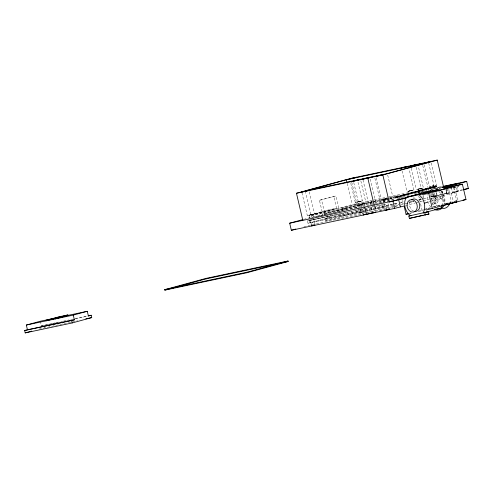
<?xml version="1.0" encoding="UTF-8"?>
<svg xmlns="http://www.w3.org/2000/svg" width="493" height="493" viewBox="0 0 493 493"><rect width="100%" height="100%" fill="white"/><g stroke="black" fill="none" stroke-linecap="round" stroke-linejoin="round"><path stroke-width="0.37" stroke-dasharray="2.46 1.85" d="M309.203 191.826L314.392 213.968L307.318 215.62L310.726 214.874M361.813 206.222L360.654 201.267L355.28 202.531L362.361 200.861L357.69 180.949M362.022 203.856L366.04 203.011L358.959 204.681L362.441 203.806M372.363 201.847L368.345 202.691L372.141 201.692M374.002 201.446L375.426 201.027L370.237 178.897M384.786 199.073L381.49 199.905L384.897 199.154M410.595 190.668L412.277 190.323L406.922 191.586L410.219 190.754M410.207 190.914L414.003 189.922L410.355 190.674M419.796 188.72L416.314 189.595L419.962 188.844M420.098 188.757L423.395 187.932L418.378 166.542M435.374 185.497L436.539 185.146L431.35 163.017M448.759 189.448L449.536 192.905L432.022 196.843L446.898 193.361L446.066 189.91L446.824 193.41L445.888 189.83M309.69 218.054L309.025 215.219L310.8 214.751L312.685 214.356L313.351 217.191M312.661 214.375L311.286 214.738M314.343 213.987L311.101 214.788M362.478 209.057L363.144 211.885L359.483 212.748L356.994 202.124L358.577 201.699M362.355 200.873L358.879 201.736M361.332 207.109L360.666 204.275L362.065 203.892M364.826 205.538L364.327 203.418L362.743 203.843M370.724 205.119L370.058 202.29L371.833 201.816M383.868 202.333L383.203 199.505L384.602 199.123M385.088 199.11L386.863 198.642L387.523 201.477M359.489 212.742L363.125 211.885M408.968 192.597L408.635 191.185L410.034 190.803M413.954 189.953L408.987 168.526M423.339 187.962L419.987 188.677M418.354 190.612L418.853 192.732L419.74 192.48M419.851 196.984L420.517 199.813L421.558 199.517M423.98 199.024L423.345 195.413M432.386 193.595L433.051 196.424L430.79 196.997M432.829 193.49L433.661 197.027L437.316 196.171L436.323 191.919M437.291 196.189L433.711 197.027M454.263 187.537L455.261 191.789L456.691 191.407M456.783 191.475L458.213 191.093L457.214 186.847M458.157 191.118L455.273 191.789M429.699 186.711L431.48 186.237M431.363 186.336L430.161 186.705M317.683 216.347L322.878 214.93L319.446 200.294L335.875 195.937L338.753 208.212L352.181 204.552L388.305 196.892M319.446 200.294L335.875 195.937M314.479 213.691L327.364 210.178L336.251 208.292L336.362 208.767L323.476 212.286L323.365 211.811L314.479 213.691L314.589 214.165L336.251 208.292M316.993 216.415L311.829 217.512L311.219 214.911L325.214 211.096L386.641 198.069M305.198 191.001L311.015 215.786L324.437 212.126L321.559 199.85M303.793 219.336L309.733 217.715L384.848 201.797L384.293 199.437L394.314 196.701M324.468 215.577L324.049 213.808L344.096 208.336L372.264 202.364M386.506 208.884L385.951 206.524L307.977 223.218L307.422 220.858L310.288 220.075L364.37 208.619M389.082 198.704L380.257 201.113L374.446 176.328M389.815 198.506L394.227 197.299M329.336 215.996L329.669 217.413L310.085 222.756L309.586 220.636L312.328 219.631M387.701 175.064L393.057 197.909L394.529 197.508M378.772 203.461L394.948 199.043M398.621 198.038L410.386 194.827M414.015 193.835L426.371 190.464M309.586 220.636L340.571 214.067L343.313 213.068M307.977 223.218L385.951 206.524M364.771 212.612L325.713 220.889L325.158 218.528L364.074 210.104M396.982 199.061L404.334 197.052M424.19 191.635L427.129 190.828M439.214 188.449L440.68 188.049M307.422 220.858L385.403 204.157L365.122 208.459M303.971 226.823L311.391 224.796L363.976 213.654M325.713 220.889L345.759 215.416L364.537 211.435M449.382 188.942L458.398 186.477L457.88 184.265M400.273 202.611L403.138 201.828L402.584 199.468M431.757 196.454L434.173 195.795M379.696 210.739L394.4 206.727M395.139 206.524L400.285 205.119M400.827 204.971L413.516 201.508M418.643 200.109L423.019 198.913M423.733 198.716L428.029 197.545M430.894 196.762L462.446 189.731M405.591 205.624L415.186 203.005M415.926 202.802L422.569 200.99M423.308 200.787L429.212 199.172M429.951 198.969L457.492 191.74L455.994 185.368M451.44 187.821L452.599 192.775L462.625 190.039M434.795 198.451L441.241 196.695M428.861 201.914L430.001 201.606M431.141 201.292L442.548 198.18M435.35 200.811A1.214 0.961 74.7 0 0 435.75 198.87A1.214 0.961 74.7 0 0 434.123 199.215A1.214 0.961 74.7 0 0 435.35 200.811L441.796 199.055A1.214 0.961 74.7 0 0 442.19 197.114A1.214 0.961 74.7 0 0 440.563 197.453A1.214 0.961 74.7 0 0 441.796 199.055M433.828 204.053L436.243 203.393M409.745 213.278L411.217 212.877M419.34 210.659L430.617 207.639M433.365 206.832L457.997 200.392L456.056 192.134M445.111 203.911L450.836 202.346M453.702 201.569L457.997 200.392M40.334 321.233L41.437 325.953L51.691 323.611M38.99 329.139L77.58 320.604M387.646 198.531L384.774 199.234M428.922 189.891L428.448 190.039L428.916 189.959M430.814 196.917L433.039 196.424M432.213 186.114L432.564 186.027M433.778 185.843L433.242 185.972M420.282 188.714L421.681 188.332L420.172 188.634M421.114 192.258L422.137 191.993L420.819 192.221M413.565 201.28L411.144 201.81L413.448 201.206M419.611 188.77L418.039 189.195L420.326 188.757M432.164 186.071L432.94 185.935M433.834 185.886L432.681 186.107M409.991 190.76L410.41 190.711M432.527 185.984L433.957 185.651M310.91 214.831L311.329 214.782M384.558 199.08L386.845 198.642M358.713 201.619L359.077 201.532M419.746 188.683L420.11 188.597M432.743 186.144L433.107 186.058M310.602 214.954L310.966 214.868M362.244 204.01L362.608 203.923M371.63 202.019L371.993 201.939M384.922 198.993L387.424 198.432M358.688 201.779L356.994 202.124M433.131 185.892L433.822 185.738M362.632 203.763L364.327 203.418M359.138 201.569L360.636 201.261M410.145 190.877L408.685 191.179M310.541 214.917L309.08 215.219M362.182 203.973L360.685 204.281M371.568 201.982L370.07 202.29M384.713 199.197L383.252 199.499M446.738 193.441L449.573 192.874M434.598 185.51L436.539 185.146M421.515 199.628L420.529 199.819M419.709 192.578L418.902 192.732M389.057 196.732L408.629 192.59M389.63 197.434L395.62 196.165M396.366 196.004L398.609 195.53M311.219 214.911L372.32 201.976M373.072 201.816L384.293 199.437M393.057 197.909L394.468 197.607M373.016 202.21L394.425 197.668M416.579 192.979L427.098 190.748M439.115 188.203L440.619 187.882M311.015 215.786L374.236 202.389M374.988 202.229L388.866 199.289M389.581 199.141L394.579 198.081M324.049 213.808L394.683 198.839M356.803 207.122L325.818 213.691L325.214 211.096M317.732 216.261L319.945 215.792M320.684 215.632L322.897 215.164M323.63 215.01L325.848 214.541M326.582 214.381L333.958 212.822M334.698 212.662L342.074 211.103M453.27 187.562L458.398 186.477M446.448 189.559L447.915 189.25M364.826 209.95L397.876 202.943M400.883 202.309L403.138 201.828M325.158 218.528L364.216 210.252M364.968 210.092L398.017 203.091M365.288 211.281L393.081 205.39M393.833 205.23L403.594 203.159M408.851 202.05L413.362 201.095M418.619 199.979L420.874 199.499L420.541 198.081M452.599 192.775L457.492 191.74M365.523 212.452L398.572 205.452M366.977 213.019L384.257 209.359M446.627 203.634L448.858 203.159M440.083 205.458L433.476 206.857L430.568 194.439M430.827 208.12L422.026 209.987L418.767 196.103M409.806 213.494L411.31 213.173M418.07 211.744L423.327 210.628M52.437 323.457L62.87 321.245M63.615 321.085L65.846 320.61M66.592 320.456L74.788 318.718M75.534 318.558L87.458 316.031M41.437 325.953L43.674 325.485M44.419 325.325L46.656 324.85M47.402 324.69L51.87 323.747M52.615 323.587L54.852 323.112M55.598 322.958L57.835 322.484M74.973 318.848L87.643 316.167M374.033 201.273L375.426 201.027M446.843 193.342L446.073 189.934M453.523 187.272L456.783 201.15M451.36 193.127L453.301 201.391M442.239 191.13L445.327 204.281M442.085 191.142L442.874 194.495M441.309 190.957L444.39 204.108M435.96 192.369L436.619 195.203M428.694 163.091L433.877 185.195M434.16 192.979L434.949 196.331M431.215 193.41L432.022 196.843M424.27 164.68L429.465 186.798M422.748 165.488L427.912 187.494M428.084 188.227L428.602 190.427M416.123 167.281L421.25 189.146M411.298 168.205L416.32 189.583M413.787 196.695L414.12 198.112M402.078 170.929L406.928 191.574M399.164 197.89L399.583 199.659M388.022 203.597L389.353 209.266M384.201 203.751L385.36 208.705M376.301 177.776L381.502 199.893M382.537 204.94L383.092 207.3M374.877 206.382L376.042 211.343M371.223 207.245L372.548 212.908M362.984 179.822L368.351 202.678M361.498 207.818L362.996 214.19M360.155 208.724L360.654 210.844L341.07 216.193L340.571 214.067M353.764 182.552L358.966 204.669M351.737 182.071L357.24 205.55L337.194 211.022L333.761 196.387M357.302 209.248L356.199 204.527L342.204 208.348L342.814 210.942M350.788 183.347L355.293 202.518M347.22 183.408L352.181 204.552M344.096 208.336L344.595 210.462M344.761 211.17L345.759 215.416M327.364 210.178L327.475 210.647M327.469 215.386L328.024 217.746M313.517 217.9L315.009 224.272M309.733 217.715L310.146 219.484M310.843 222.435L311.391 224.796M310.189 220.174L311.354 225.135M301.95 192.757L307.324 215.607M44.376 325.781L44.789 327.549M360.845 180.888L366.028 203.024M413.695 211.189A6.366 5.035 74.7 0 1 410.158 201.557M430.728 197.108A3.944 3.118 74.7 0 1 434.814 197.385A3.944 3.118 74.7 0 1 435.769 202.364A3.944 3.118 74.7 0 1 432.01 203.782M426.839 209.014A12.43 9.829 74.7 0 1 425.995 208.009M422.969 197.249A12.43 9.829 74.7 0 1 423.314 195.333M439.01 191.42A12.43 9.829 74.7 0 1 442.683 204.472M430.876 207.14A10.914 8.634 74.7 0 1 427.893 194.408M440.902 191.031A10.914 8.634 74.7 0 1 444.409 204.268M437.661 206.555A10.914 8.634 74.7 0 1 433.421 193.539M446.633 189.466A10.914 8.634 74.7 0 1 450.134 202.709M357.85 205.649L361.48 204.811L357.85 205.649M431.979 198.272A3.944 3.118 74.7 0 0 435.972 203.467A3.944 3.118 74.7 0 0 437.266 197.157A3.944 3.118 74.7 0 0 431.979 198.272"/><path stroke-width="0.74" d="M389.285 209.297L387.769 209.691M314.984 225.054L313.215 225.498M302.831 220.402L296.466 193.256L350.874 178.404L437.254 160.102L443.62 187.248L442.153 187.648M346.363 179.766L305.198 191.001L387.356 173.591L428.522 162.357L346.363 179.766L347.047 182.681M374.446 176.328L367.821 178.139L374.193 205.285M415.611 165.093L422.23 163.282M296.466 193.256L382.845 174.953L437.254 160.102M409.054 213.648L406.053 214.289L404.112 206.025L394.628 208.385L291.351 230.268L289.687 223.187L303.053 219.539M394.961 197.101L397.167 196.497M402.313 195.092L404.519 194.495M411.131 192.689L413.337 192.085M418.483 190.68L420.689 190.076M395.263 197.305L434.222 186.668M436.336 186.218L395.17 197.459L395.281 197.933L436.447 186.693L436.336 186.218L434.925 186.52M410.515 215.681A12.43 9.829 74.7 0 1 406.226 197.391L424.485 192.406L437.081 189.737A12.43 9.829 74.7 0 1 438.554 190.957M430.389 190.859L389.211 202.099L382.845 174.953M289.687 223.187L406.207 198.149M463.34 189.848L468.35 188.48L466.686 181.393L443.657 187.981M419.142 194.445L421.287 193.86M426.297 192.492L428.448 191.906M406.226 197.391L418.822 194.723L437.081 189.737M291.351 230.268L295.8 229.054M421.983 194.803L428.744 193.373L462.391 184.191L465.99 199.529L426.334 209.987M372.4 212.729L366.459 214.356L364.802 207.27M424.294 203.165L427.721 202.229M406.053 214.289L408.266 213.685M426.691 212.039L428.374 211.682L428.928 214.042L409.387 218.399L408.833 216.039L410.983 215.453M442.369 205.729A12.43 9.829 74.7 0 1 441.371 208.034L423.117 213.013A12.43 9.829 74.7 0 0 418.822 194.723M408.833 216.039L428.374 211.682M409.387 218.399L423.123 215.268M27.448 329.774L26.339 325.053L40.334 321.233L87.279 311.286L88.389 316.007L91.187 315.243L91.735 317.603L72.151 322.952L25.205 332.898L24.65 330.538L27.448 329.774L74.394 319.828L73.284 315.107L87.279 311.286M46.065 320.345L58.95 316.826L67.837 314.947L67.948 315.415L55.062 318.934L54.951 318.46L46.065 320.345L46.176 320.82M48.326 320.228L67.837 314.947M164.73 289.65L205.895 278.409L288.048 261.007L288.159 261.475L246.999 272.715L164.841 290.124L164.73 289.65L246.888 272.241L288.048 261.007M164.841 290.124L206.006 278.884L288.159 261.475M25.205 332.898L31.731 331.117M24.65 330.538L74.394 319.828M363.76 214.714L363.162 214.893L364.161 214.708M373.152 212.729L372.554 212.902L373.552 212.723M366.219 214.221L364.493 214.64M375.604 212.23L373.885 212.649M312.562 225.547L311.533 225.843L313.03 225.541M386.913 209.784L385.711 210.129L387.393 209.778M364.561 214.517L365.966 214.196M373.947 212.526L375.204 212.236M313.289 225.369L314.707 225.054M387.658 209.611L389.18 209.285M422.144 189.725L436.447 186.693M443.078 186.397L466.686 181.393M442.942 186.656L457.707 183.525L443.521 187.081M443.774 188.135L462.391 184.191M444.55 188.406L453.35 186.539L441.901 189.669L432.361 191.691M423.561 193.552L427.228 192.775M428.694 192.467L430.894 191.999M463.925 189.417L468.35 188.48M463.007 200.164L465.99 199.529M451.816 202.974L456.949 201.883L441.093 205.945M434.703 209.445L441.371 208.034M424.578 214.966L428.928 214.042M26.339 325.053L73.284 315.107M88.204 315.877L91.187 315.243M85.776 318.866L91.735 317.603M428.744 193.373L432.343 208.718M424.8 212.656L425.348 215.016M398.695 199.739L400.359 206.82M392.97 201.304L394.628 208.385M246.888 272.241L246.999 272.715M205.895 278.409L206.006 278.884M71.596 320.592L72.151 322.952M58.95 316.826L59.061 317.301M411.507 199.825A6.366 5.035 74.7 0 1 419.598 204.157A6.366 5.035 74.7 0 1 414.206 211.349M423.931 193.515A12.43 9.829 74.7 0 1 424.485 192.406M443.885 205.581A10.914 8.634 74.7 0 1 434.284 209.519M429.089 191.906A10.914 8.634 74.7 0 1 440.36 190.563M449.61 204.022A10.914 8.634 74.7 0 1 442.517 208.533M434.136 191.53A10.914 8.634 74.7 0 1 434.456 190.92M437.106 188.086A10.914 8.634 74.7 0 1 446.091 188.998M301.79 192.005L308.858 190.353L301.79 192.005M349.753 178.91L356.827 177.258L349.753 178.91M353.426 181.06L360.5 179.409L353.426 181.06M362.817 179.07L369.892 177.418L362.817 179.07M375.962 176.284L383.036 174.633L375.962 176.284M401.394 167.965L408.469 166.314L401.394 167.965M410.786 165.981L417.854 164.323L410.786 165.981M423.931 163.195L430.999 161.538L423.931 163.195M453.622 184.69L456.549 184.012L453.622 184.69M407.169 203.695A6.366 5.035 74.7 0 0 413.621 212.082A6.366 5.035 74.7 0 0 415.71 201.883A6.366 5.035 74.7 0 0 407.169 203.695"/></g></svg>
